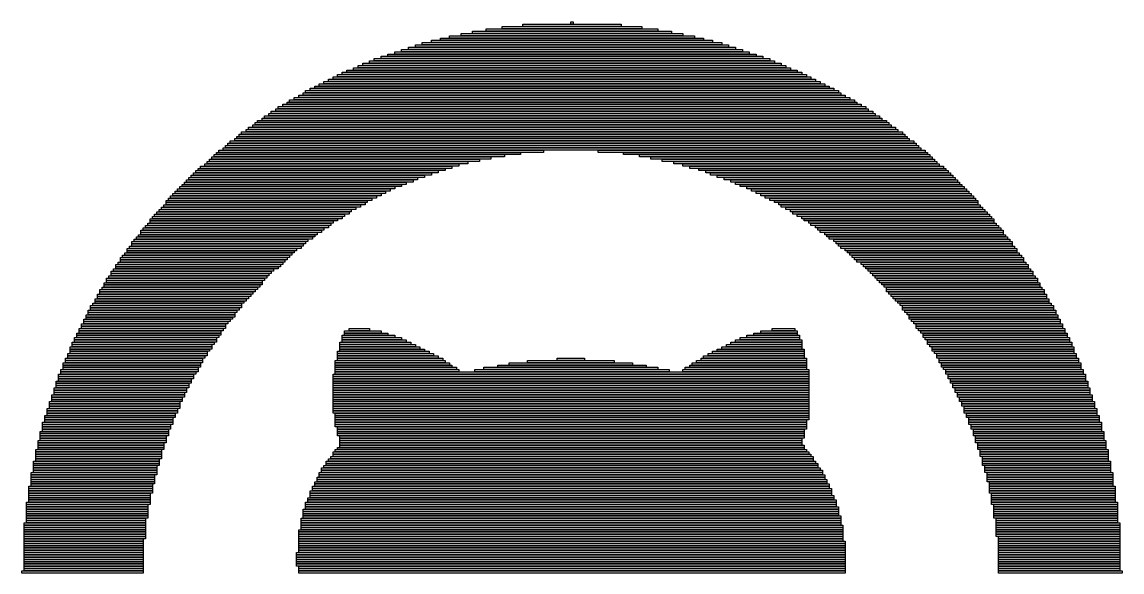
# Model space of a CAD drawing. Header units: metres. Extents: x 1.2 to 58.9, y 1.1 to 58.8.
# Drawn here: x 1.2 to 58.9, y 29.9 to 58.8 of the extents above; entities that cross this region are included whole.
import ezdxf

# ---------------------------------------------------------------- set-up
doc = ezdxf.new("R2010")
doc.units = ezdxf.units.M

msp = doc.modelspace()

# ---------------------------------------------------------------- linework, layer by layer
for points in [[(24.84, 58.32), (35.28, 58.32), (35.28, 58.2), (24.84, 58.2)], [(25.56, 58.44), (34.56, 58.44), (34.56, 58.32), (25.56, 58.32)], [(26.4, 58.56), (33.72, 58.56), (33.72, 58.44), (26.4, 58.44)], [(27.48, 58.68), (32.64, 58.68), (32.64, 58.56), (27.48, 58.56)], [(30, 58.8), (30.12, 58.8), (30.12, 58.68), (30, 58.68)], [(22.2, 57.72), (37.92, 57.72), (37.92, 57.6), (22.2, 57.6)], [(22.68, 57.84), (37.44, 57.84), (37.44, 57.72), (22.68, 57.72)], [(23.16, 57.96), (36.96, 57.96), (36.96, 57.84), (23.16, 57.84)], [(23.64, 58.08), (36.48, 58.08), (36.48, 57.96), (23.64, 57.96)], [(24.24, 58.2), (35.88, 58.2), (35.88, 58.08), (24.24, 58.08)], [(20.76, 57.24), (39.36, 57.24), (39.36, 57.12), (20.76, 57.12)], [(21.12, 57.36), (39, 57.36), (39, 57.24), (21.12, 57.24)], [(21.48, 57.48), (38.64, 57.48), (38.64, 57.36), (21.48, 57.36)], [(21.84, 57.6), (38.28, 57.6), (38.28, 57.48), (21.84, 57.48)], [(19.08, 56.64), (41.04, 56.64), (41.04, 56.52), (19.08, 56.52)], [(19.44, 56.76), (40.68, 56.76), (40.68, 56.64), (19.44, 56.64)], [(19.68, 56.88), (40.44, 56.88), (40.44, 56.76), (19.68, 56.76)], [(20.04, 57), (40.08, 57), (40.08, 56.88), (20.04, 56.88)], [(20.4, 57.12), (39.72, 57.12), (39.72, 57), (20.4, 57)], [(17.76, 56.04), (42.36, 56.04), (42.36, 55.92), (17.76, 55.92)], [(18, 56.16), (42.12, 56.16), (42.12, 56.04), (18, 56.04)], [(18.24, 56.28), (41.88, 56.28), (41.88, 56.16), (18.24, 56.16)], [(18.6, 56.4), (41.52, 56.4), (41.52, 56.28), (18.6, 56.28)], [(18.84, 56.52), (41.28, 56.52), (41.28, 56.4), (18.84, 56.4)], [(16.56, 55.44), (43.56, 55.44), (43.56, 55.32), (16.56, 55.32)], [(16.8, 55.56), (43.32, 55.56), (43.32, 55.44), (16.8, 55.44)], [(17.04, 55.68), (43.08, 55.68), (43.08, 55.56), (17.04, 55.56)], [(17.28, 55.8), (42.84, 55.8), (42.84, 55.68), (17.28, 55.68)], [(17.52, 55.92), (42.6, 55.92), (42.6, 55.8), (17.52, 55.8)], [(15.48, 54.84), (44.64, 54.84), (44.64, 54.72), (15.48, 54.72)], [(15.72, 54.96), (44.4, 54.96), (44.4, 54.84), (15.72, 54.84)], [(15.96, 55.08), (44.16, 55.08), (44.16, 54.96), (15.96, 54.96)], [(16.08, 55.2), (44.04, 55.2), (44.04, 55.08), (16.08, 55.08)], [(16.32, 55.32), (43.8, 55.32), (43.8, 55.2), (16.32, 55.2)], [(14.64, 54.36), (45.48, 54.36), (45.48, 54.24), (14.64, 54.24)], [(14.88, 54.48), (45.24, 54.48), (45.24, 54.36), (14.88, 54.36)], [(15.12, 54.6), (45, 54.6), (45, 54.48), (15.12, 54.48)], [(15.24, 54.72), (44.88, 54.72), (44.88, 54.6), (15.24, 54.6)], [(13.8, 53.76), (46.32, 53.76), (46.32, 53.64), (13.8, 53.64)], [(13.92, 53.88), (46.2, 53.88), (46.2, 53.76), (13.92, 53.76)], [(14.16, 54), (45.96, 54), (45.96, 53.88), (14.16, 53.88)], [(14.28, 54.12), (45.84, 54.12), (45.84, 54), (14.28, 54)], [(14.52, 54.24), (45.6, 54.24), (45.6, 54.12), (14.52, 54.12)], [(12.96, 53.16), (47.16, 53.16), (47.16, 53.04), (12.96, 53.04)], [(13.08, 53.28), (47.04, 53.28), (47.04, 53.16), (13.08, 53.16)], [(13.32, 53.4), (46.8, 53.4), (46.8, 53.28), (13.32, 53.28)], [(13.44, 53.52), (46.68, 53.52), (46.68, 53.4), (13.44, 53.4)], [(13.56, 53.64), (46.56, 53.64), (46.56, 53.52), (13.56, 53.52)], [(12.12, 52.56), (48, 52.56), (48, 52.44), (12.12, 52.44)], [(12.36, 52.68), (47.76, 52.68), (47.76, 52.56), (12.36, 52.56)], [(12.48, 52.8), (47.64, 52.8), (47.64, 52.68), (12.48, 52.68)], [(12.6, 52.92), (47.52, 52.92), (47.52, 52.8), (12.6, 52.8)], [(12.72, 53.04), (47.4, 53.04), (47.4, 52.92), (12.72, 52.92)], [(11.4, 51.96), (27.36, 51.96), (27.36, 51.84), (11.4, 51.84)], [(11.52, 52.08), (28.56, 52.08), (28.56, 51.96), (11.52, 51.96)], [(11.76, 52.2), (48.36, 52.2), (48.36, 52.08), (11.76, 52.08)], [(11.88, 52.32), (48.24, 52.32), (48.24, 52.2), (11.88, 52.2)], [(12, 52.44), (48.12, 52.44), (48.12, 52.32), (12, 52.32)], [(31.44, 52.08), (48.6, 52.08), (48.6, 51.96), (31.44, 51.96)], [(32.76, 51.96), (48.72, 51.96), (48.72, 51.84), (32.76, 51.84)], [(10.92, 51.48), (24.6, 51.48), (24.6, 51.36), (10.92, 51.36)], [(11.04, 51.6), (25.2, 51.6), (25.2, 51.48), (11.04, 51.48)], [(11.16, 51.72), (25.8, 51.72), (25.8, 51.6), (11.16, 51.6)], [(11.28, 51.84), (26.52, 51.84), (26.52, 51.72), (11.28, 51.72)], [(33.6, 51.84), (48.84, 51.84), (48.84, 51.72), (33.6, 51.72)], [(34.2, 51.72), (48.96, 51.72), (48.96, 51.6), (34.2, 51.6)], [(34.8, 51.6), (49.08, 51.6), (49.08, 51.48), (34.8, 51.48)], [(35.4, 51.48), (49.2, 51.48), (49.2, 51.36), (35.4, 51.36)], [(10.2, 50.88), (22.68, 50.88), (22.68, 50.76), (10.2, 50.76)], [(10.32, 51), (23.04, 51), (23.04, 50.88), (10.32, 50.88)], [(10.44, 51.12), (23.4, 51.12), (23.4, 51), (10.44, 51)], [(10.56, 51.24), (23.76, 51.24), (23.76, 51.12), (10.56, 51.12)], [(10.8, 51.36), (24.12, 51.36), (24.12, 51.24), (10.8, 51.24)], [(35.88, 51.36), (49.32, 51.36), (49.32, 51.24), (35.88, 51.24)], [(36.24, 51.24), (49.56, 51.24), (49.56, 51.12), (36.24, 51.12)], [(36.72, 51.12), (49.68, 51.12), (49.68, 51), (36.72, 51)], [(37.08, 51), (49.8, 51), (49.8, 50.88), (37.08, 50.88)], [(37.32, 50.88), (49.92, 50.88), (49.92, 50.76), (37.32, 50.76)], [(9.6, 50.28), (21.12, 50.28), (21.12, 50.16), (9.6, 50.16)], [(9.72, 50.4), (21.36, 50.4), (21.36, 50.28), (9.72, 50.28)], [(9.84, 50.52), (21.72, 50.52), (21.72, 50.4), (9.84, 50.4)], [(9.96, 50.64), (21.96, 50.64), (21.96, 50.52), (9.96, 50.52)], [(10.08, 50.76), (22.32, 50.76), (22.32, 50.64), (10.08, 50.64)], [(37.68, 50.76), (50.04, 50.76), (50.04, 50.64), (37.68, 50.64)], [(38.04, 50.64), (50.16, 50.64), (50.16, 50.52), (38.04, 50.52)], [(38.4, 50.52), (50.28, 50.52), (50.28, 50.4), (38.4, 50.4)], [(38.64, 50.4), (50.4, 50.4), (50.4, 50.28), (38.64, 50.28)], [(38.88, 50.28), (50.52, 50.28), (50.52, 50.16), (38.88, 50.16)], [(9, 49.68), (19.8, 49.68), (19.8, 49.56), (9, 49.56)], [(9.12, 49.8), (20.04, 49.8), (20.04, 49.68), (9.12, 49.68)], [(9.24, 49.92), (20.28, 49.92), (20.28, 49.8), (9.24, 49.8)], [(9.36, 50.04), (20.52, 50.04), (20.52, 49.92), (9.36, 49.92)], [(9.48, 50.16), (20.76, 50.16), (20.76, 50.04), (9.48, 50.04)], [(39.24, 50.16), (50.64, 50.16), (50.64, 50.04), (39.24, 50.04)], [(39.48, 50.04), (50.76, 50.04), (50.76, 49.92), (39.48, 49.92)], [(39.72, 49.92), (50.88, 49.92), (50.88, 49.8), (39.72, 49.8)], [(39.96, 49.8), (51, 49.8), (51, 49.68), (39.96, 49.68)], [(40.2, 49.68), (51.12, 49.68), (51.12, 49.56), (40.2, 49.56)], [(8.52, 49.08), (18.72, 49.08), (18.72, 48.96), (8.52, 48.96)], [(8.64, 49.2), (18.96, 49.2), (18.96, 49.08), (8.64, 49.08)], [(8.76, 49.44), (19.32, 49.44), (19.32, 49.32), (8.76, 49.32)], [(8.76, 49.32), (19.2, 49.32), (19.2, 49.2), (8.76, 49.2)], [(8.88, 49.56), (19.56, 49.56), (19.56, 49.44), (8.88, 49.44)], [(40.44, 49.56), (51.24, 49.56), (51.24, 49.44), (40.44, 49.44)], [(40.68, 49.44), (51.36, 49.44), (51.36, 49.32), (40.68, 49.32)], [(40.92, 49.32), (51.36, 49.32), (51.36, 49.2), (40.92, 49.2)], [(41.04, 49.2), (51.48, 49.2), (51.48, 49.08), (41.04, 49.08)], [(41.28, 49.08), (51.6, 49.08), (51.6, 48.96), (41.28, 48.96)], [(8.04, 48.6), (18, 48.6), (18, 48.48), (8.04, 48.48)], [(8.16, 48.72), (18.12, 48.72), (18.12, 48.6), (8.16, 48.6)], [(8.28, 48.84), (18.36, 48.84), (18.36, 48.72), (8.28, 48.72)], [(8.4, 48.96), (18.48, 48.96), (18.48, 48.84), (8.4, 48.84)], [(41.52, 48.96), (51.72, 48.96), (51.72, 48.84), (41.52, 48.84)], [(41.64, 48.84), (51.84, 48.84), (51.84, 48.72), (41.64, 48.72)], [(41.88, 48.72), (51.96, 48.72), (51.96, 48.6), (41.88, 48.6)], [(42.12, 48.6), (52.08, 48.6), (52.08, 48.48), (42.12, 48.48)], [(7.56, 48), (17.04, 48), (17.04, 47.88), (7.56, 47.88)], [(7.68, 48.12), (17.28, 48.12), (17.28, 48), (7.68, 48)], [(7.8, 48.24), (17.4, 48.24), (17.4, 48.12), (7.8, 48.12)], [(7.92, 48.48), (17.76, 48.48), (17.76, 48.36), (7.92, 48.36)], [(7.92, 48.36), (17.52, 48.36), (17.52, 48.24), (7.92, 48.24)], [(42.24, 48.48), (52.2, 48.48), (52.2, 48.36), (42.24, 48.36)], [(42.48, 48.36), (52.2, 48.36), (52.2, 48.24), (42.48, 48.24)], [(42.6, 48.24), (52.32, 48.24), (52.32, 48.12), (42.6, 48.12)], [(42.84, 48.12), (52.44, 48.12), (52.44, 48), (42.84, 48)], [(42.96, 48), (52.56, 48), (52.56, 47.88), (42.96, 47.88)], [(7.08, 47.4), (16.2, 47.4), (16.2, 47.28), (7.08, 47.28)], [(7.2, 47.52), (16.44, 47.52), (16.44, 47.4), (7.2, 47.4)], [(7.32, 47.64), (16.56, 47.64), (16.56, 47.52), (7.32, 47.52)], [(7.44, 47.88), (16.92, 47.88), (16.92, 47.76), (7.44, 47.76)], [(7.44, 47.76), (16.68, 47.76), (16.68, 47.64), (7.44, 47.64)], [(43.08, 47.88), (52.68, 47.88), (52.68, 47.76), (43.08, 47.76)], [(43.32, 47.76), (52.68, 47.76), (52.68, 47.64), (43.32, 47.64)], [(43.44, 47.64), (52.8, 47.64), (52.8, 47.52), (43.44, 47.52)], [(43.56, 47.52), (52.92, 47.52), (52.92, 47.4), (43.56, 47.4)], [(43.8, 47.4), (53.04, 47.4), (53.04, 47.28), (43.8, 47.28)], [(6.72, 46.92), (15.6, 46.92), (15.6, 46.8), (6.72, 46.8)], [(6.72, 46.8), (15.48, 46.8), (15.48, 46.68), (6.72, 46.68)], [(6.84, 47.04), (15.84, 47.04), (15.84, 46.92), (6.84, 46.92)], [(6.96, 47.28), (16.08, 47.28), (16.08, 47.16), (6.96, 47.16)], [(6.96, 47.16), (15.96, 47.16), (15.96, 47.04), (6.96, 47.04)], [(43.92, 47.28), (53.16, 47.28), (53.16, 47.16), (43.92, 47.16)], [(44.04, 47.16), (53.16, 47.16), (53.16, 47.04), (44.04, 47.04)], [(44.16, 47.04), (53.28, 47.04), (53.28, 46.92), (44.16, 46.92)], [(44.4, 46.92), (53.4, 46.92), (53.4, 46.8), (44.4, 46.8)], [(44.52, 46.8), (53.4, 46.8), (53.4, 46.68), (44.52, 46.68)], [(6.24, 46.2), (14.88, 46.2), (14.88, 46.08), (6.24, 46.08)], [(6.36, 46.44), (15.12, 46.44), (15.12, 46.32), (6.36, 46.32)], [(6.36, 46.32), (15, 46.32), (15, 46.2), (6.36, 46.2)], [(6.48, 46.56), (15.24, 46.56), (15.24, 46.44), (6.48, 46.44)], [(6.6, 46.68), (15.36, 46.68), (15.36, 46.56), (6.6, 46.56)], [(44.64, 46.68), (53.52, 46.68), (53.52, 46.56), (44.64, 46.56)], [(44.76, 46.56), (53.64, 46.56), (53.64, 46.44), (44.76, 46.44)], [(44.88, 46.44), (53.76, 46.44), (53.76, 46.32), (44.88, 46.32)], [(45, 46.32), (53.76, 46.32), (53.76, 46.2), (45, 46.2)], [(45.24, 46.2), (53.88, 46.2), (53.88, 46.08), (45.24, 46.08)], [(5.88, 45.72), (14.28, 45.72), (14.28, 45.6), (5.88, 45.6)], [(5.88, 45.6), (14.16, 45.6), (14.16, 45.48), (5.88, 45.48)], [(6, 45.84), (14.4, 45.84), (14.4, 45.72), (6, 45.72)], [(6.12, 46.08), (14.76, 46.08), (14.76, 45.96), (6.12, 45.96)], [(6.12, 45.96), (14.64, 45.96), (14.64, 45.84), (6.12, 45.84)], [(45.36, 46.08), (54, 46.08), (54, 45.96), (45.36, 45.96)], [(45.48, 45.96), (54, 45.96), (54, 45.84), (45.48, 45.84)], [(45.6, 45.84), (54.12, 45.84), (54.12, 45.72), (45.6, 45.72)], [(45.72, 45.72), (54.24, 45.72), (54.24, 45.6), (45.72, 45.6)], [(45.84, 45.6), (54.24, 45.6), (54.24, 45.48), (45.84, 45.48)], [(5.52, 45.12), (13.8, 45.12), (13.8, 45), (5.52, 45)], [(5.64, 45.36), (13.92, 45.36), (13.92, 45.24), (5.64, 45.24)], [(5.64, 45.24), (13.8, 45.24), (13.8, 45.12), (5.64, 45.12)], [(5.76, 45.48), (14.04, 45.48), (14.04, 45.36), (5.76, 45.36)], [(45.96, 45.48), (54.36, 45.48), (54.36, 45.36), (45.96, 45.36)], [(46.08, 45.36), (54.48, 45.36), (54.48, 45.24), (46.08, 45.24)], [(46.2, 45.24), (54.48, 45.24), (54.48, 45.12), (46.2, 45.12)], [(46.32, 45.12), (54.6, 45.12), (54.6, 45), (46.32, 45)], [(5.16, 44.52), (13.2, 44.52), (13.2, 44.4), (5.16, 44.4)], [(5.28, 44.76), (13.44, 44.76), (13.44, 44.64), (5.28, 44.64)], [(5.28, 44.64), (13.32, 44.64), (13.32, 44.52), (5.28, 44.52)], [(5.4, 44.88), (13.56, 44.88), (13.56, 44.76), (5.4, 44.76)], [(5.52, 45), (13.68, 45), (13.68, 44.88), (5.52, 44.88)], [(46.44, 45), (54.6, 45), (54.6, 44.88), (46.44, 44.88)], [(46.56, 44.88), (54.72, 44.88), (54.72, 44.76), (46.56, 44.76)], [(46.56, 44.76), (54.84, 44.76), (54.84, 44.64), (46.56, 44.64)], [(46.68, 44.64), (54.84, 44.64), (54.84, 44.52), (46.68, 44.52)], [(46.8, 44.52), (54.96, 44.52), (54.96, 44.4), (46.8, 44.4)], [(4.8, 43.92), (12.72, 43.92), (12.72, 43.8), (4.8, 43.8)], [(4.92, 44.04), (12.72, 44.04), (12.72, 43.92), (4.92, 43.92)], [(5.04, 44.28), (12.96, 44.28), (12.96, 44.16), (5.04, 44.16)], [(5.04, 44.16), (12.84, 44.16), (12.84, 44.04), (5.04, 44.04)], [(5.16, 44.4), (13.08, 44.4), (13.08, 44.28), (5.16, 44.28)], [(46.92, 44.4), (54.96, 44.4), (54.96, 44.28), (46.92, 44.28)], [(47.04, 44.28), (55.08, 44.28), (55.08, 44.16), (47.04, 44.16)], [(47.16, 44.16), (55.08, 44.16), (55.08, 44.04), (47.16, 44.04)], [(47.28, 44.04), (55.2, 44.04), (55.2, 43.92), (47.28, 43.92)], [(47.4, 43.92), (55.32, 43.92), (55.32, 43.8), (47.4, 43.8)], [(4.56, 43.44), (12.36, 43.44), (12.36, 43.32), (4.56, 43.32)], [(4.56, 43.32), (12.24, 43.32), (12.24, 43.2), (4.56, 43.2)], [(4.68, 43.68), (12.48, 43.68), (12.48, 43.56), (4.68, 43.56)], [(4.68, 43.56), (12.36, 43.56), (12.36, 43.44), (4.68, 43.44)], [(4.8, 43.8), (12.6, 43.8), (12.6, 43.68), (4.8, 43.68)], [(47.4, 43.8), (55.32, 43.8), (55.32, 43.68), (47.4, 43.68)], [(47.52, 43.68), (55.44, 43.68), (55.44, 43.56), (47.52, 43.56)], [(47.64, 43.56), (55.44, 43.56), (55.44, 43.44), (47.64, 43.44)], [(47.76, 43.44), (55.56, 43.44), (55.56, 43.32), (47.76, 43.32)], [(47.76, 43.32), (55.56, 43.32), (55.56, 43.2), (47.76, 43.2)], [(4.2, 42.72), (11.76, 42.72), (11.76, 42.6), (4.2, 42.6)], [(4.32, 42.96), (11.88, 42.96), (11.88, 42.84), (4.32, 42.84)], [(4.32, 42.84), (11.88, 42.84), (11.88, 42.72), (4.32, 42.72)], [(4.44, 43.2), (12.12, 43.2), (12.12, 43.08), (4.44, 43.08)], [(4.44, 43.08), (12, 43.08), (12, 42.96), (4.44, 42.96)], [(18.36, 42.72), (19.44, 42.72), (19.44, 42.6), (18.36, 42.6)], [(40.56, 42.72), (41.76, 42.72), (41.76, 42.6), (40.56, 42.6)], [(47.88, 43.2), (55.68, 43.2), (55.68, 43.08), (47.88, 43.08)], [(48, 43.08), (55.68, 43.08), (55.68, 42.96), (48, 42.96)], [(48.12, 42.96), (55.8, 42.96), (55.8, 42.84), (48.12, 42.84)], [(48.12, 42.84), (55.8, 42.84), (55.8, 42.72), (48.12, 42.72)], [(48.24, 42.72), (55.92, 42.72), (55.92, 42.6), (48.24, 42.6)], [(3.96, 42.24), (11.4, 42.24), (11.4, 42.12), (3.96, 42.12)], [(4.08, 42.48), (11.64, 42.48), (11.64, 42.36), (4.08, 42.36)], [(4.08, 42.36), (11.52, 42.36), (11.52, 42.24), (4.08, 42.24)], [(4.2, 42.6), (11.64, 42.6), (11.64, 42.48), (4.2, 42.48)], [(18, 42.36), (20.76, 42.36), (20.76, 42.24), (18, 42.24)], [(18, 42.24), (21.12, 42.24), (21.12, 42.12), (18, 42.12)], [(18.12, 42.6), (20.04, 42.6), (20.04, 42.48), (18.12, 42.48)], [(18.12, 42.48), (20.4, 42.48), (20.4, 42.36), (18.12, 42.36)], [(38.88, 42.24), (42, 42.24), (42, 42.12), (38.88, 42.12)], [(39.24, 42.36), (42, 42.36), (42, 42.24), (39.24, 42.24)], [(39.6, 42.48), (41.88, 42.48), (41.88, 42.36), (39.6, 42.36)], [(39.96, 42.6), (41.88, 42.6), (41.88, 42.48), (39.96, 42.48)], [(48.36, 42.6), (55.92, 42.6), (55.92, 42.48), (48.36, 42.48)], [(48.48, 42.48), (56.04, 42.48), (56.04, 42.36), (48.48, 42.36)], [(48.48, 42.36), (56.04, 42.36), (56.04, 42.24), (48.48, 42.24)], [(48.6, 42.24), (56.16, 42.24), (56.16, 42.12), (48.6, 42.12)], [(3.72, 41.76), (11.16, 41.76), (11.16, 41.64), (3.72, 41.64)], [(3.72, 41.64), (11.04, 41.64), (11.04, 41.52), (3.72, 41.52)], [(3.84, 42), (11.28, 42), (11.28, 41.88), (3.84, 41.88)], [(3.84, 41.88), (11.16, 41.88), (11.16, 41.76), (3.84, 41.76)], [(3.96, 42.12), (11.4, 42.12), (11.4, 42), (3.96, 42)], [(17.88, 42), (21.6, 42), (21.6, 41.88), (17.88, 41.88)], [(17.88, 41.88), (21.84, 41.88), (21.84, 41.76), (17.88, 41.76)], [(17.88, 41.76), (22.08, 41.76), (22.08, 41.64), (17.88, 41.64)], [(17.88, 41.64), (22.32, 41.64), (22.32, 41.52), (17.88, 41.52)], [(18, 42.12), (21.36, 42.12), (21.36, 42), (18, 42)], [(37.68, 41.64), (42.24, 41.64), (42.24, 41.52), (37.68, 41.52)], [(37.92, 41.76), (42.12, 41.76), (42.12, 41.64), (37.92, 41.64)], [(38.16, 41.88), (42.12, 41.88), (42.12, 41.76), (38.16, 41.76)], [(38.4, 42), (42.12, 42), (42.12, 41.88), (38.4, 41.88)], [(38.64, 42.12), (42.12, 42.12), (42.12, 42), (38.64, 42)], [(48.72, 42.12), (56.16, 42.12), (56.16, 42), (48.72, 42)], [(48.72, 42), (56.28, 42), (56.28, 41.88), (48.72, 41.88)], [(48.84, 41.88), (56.28, 41.88), (56.28, 41.76), (48.84, 41.76)], [(48.96, 41.76), (56.4, 41.76), (56.4, 41.64), (48.96, 41.64)], [(48.96, 41.64), (56.4, 41.64), (56.4, 41.52), (48.96, 41.52)], [(3.48, 41.16), (10.68, 41.16), (10.68, 41.04), (3.48, 41.04)], [(3.48, 41.04), (10.68, 41.04), (10.68, 40.92), (3.48, 40.92)], [(3.6, 41.4), (10.92, 41.4), (10.92, 41.28), (3.6, 41.28)], [(3.6, 41.28), (10.8, 41.28), (10.8, 41.16), (3.6, 41.16)], [(3.72, 41.52), (10.92, 41.52), (10.92, 41.4), (3.72, 41.4)], [(17.64, 41.04), (23.4, 41.04), (23.4, 40.92), (17.64, 40.92)], [(17.76, 41.52), (22.56, 41.52), (22.56, 41.4), (17.76, 41.4)], [(17.76, 41.4), (22.8, 41.4), (22.8, 41.28), (17.76, 41.28)], [(17.76, 41.28), (23.04, 41.28), (23.04, 41.16), (17.76, 41.16)], [(17.76, 41.16), (23.28, 41.16), (23.28, 41.04), (17.76, 41.04)], [(27.72, 41.04), (32.28, 41.04), (32.28, 40.92), (27.72, 40.92)], [(29.28, 41.16), (30.72, 41.16), (30.72, 41.04), (29.28, 41.04)], [(36.6, 41.04), (42.36, 41.04), (42.36, 40.92), (36.6, 40.92)], [(36.84, 41.16), (42.36, 41.16), (42.36, 41.04), (36.84, 41.04)], [(36.96, 41.28), (42.24, 41.28), (42.24, 41.16), (36.96, 41.16)], [(37.2, 41.4), (42.24, 41.4), (42.24, 41.28), (37.2, 41.28)], [(37.44, 41.52), (42.24, 41.52), (42.24, 41.4), (37.44, 41.4)], [(49.08, 41.52), (56.4, 41.52), (56.4, 41.4), (49.08, 41.4)], [(49.2, 41.4), (56.52, 41.4), (56.52, 41.28), (49.2, 41.28)], [(49.2, 41.28), (56.52, 41.28), (56.52, 41.16), (49.2, 41.16)], [(49.32, 41.16), (56.64, 41.16), (56.64, 41.04), (49.32, 41.04)], [(49.32, 41.04), (56.64, 41.04), (56.64, 40.92), (49.32, 40.92)], [(3.24, 40.56), (10.44, 40.56), (10.44, 40.44), (3.24, 40.44)], [(3.24, 40.44), (10.32, 40.44), (10.32, 40.32), (3.24, 40.32)], [(3.36, 40.92), (10.56, 40.92), (10.56, 40.8), (3.36, 40.8)], [(3.36, 40.8), (10.56, 40.8), (10.56, 40.68), (3.36, 40.68)], [(3.36, 40.68), (10.44, 40.68), (10.44, 40.56), (3.36, 40.56)], [(17.64, 40.92), (23.64, 40.92), (23.64, 40.8), (17.64, 40.8)], [(17.64, 40.8), (23.76, 40.8), (23.76, 40.68), (17.64, 40.68)], [(17.64, 40.68), (24, 40.68), (24, 40.56), (17.64, 40.56)], [(17.64, 40.56), (24.12, 40.56), (24.12, 40.44), (17.64, 40.44)], [(17.64, 40.44), (42.48, 40.44), (42.48, 40.32), (17.64, 40.32)], [(24.96, 40.56), (35.16, 40.56), (35.16, 40.44), (24.96, 40.44)], [(25.44, 40.68), (34.56, 40.68), (34.56, 40.56), (25.44, 40.56)], [(26.16, 40.8), (33.96, 40.8), (33.96, 40.68), (26.16, 40.68)], [(26.76, 40.92), (33.24, 40.92), (33.24, 40.8), (26.76, 40.8)], [(35.88, 40.56), (42.48, 40.56), (42.48, 40.44), (35.88, 40.44)], [(36, 40.68), (42.36, 40.68), (42.36, 40.56), (36, 40.56)], [(36.24, 40.8), (42.36, 40.8), (42.36, 40.68), (36.24, 40.68)], [(36.36, 40.92), (42.36, 40.92), (42.36, 40.8), (36.36, 40.8)], [(49.44, 40.92), (56.76, 40.92), (56.76, 40.8), (49.44, 40.8)], [(49.44, 40.8), (56.76, 40.8), (56.76, 40.68), (49.44, 40.68)], [(49.56, 40.68), (56.76, 40.68), (56.76, 40.56), (49.56, 40.56)], [(49.68, 40.56), (56.88, 40.56), (56.88, 40.44), (49.68, 40.44)], [(49.68, 40.44), (56.88, 40.44), (56.88, 40.32), (49.68, 40.32)], [(3, 39.96), (10.08, 39.96), (10.08, 39.84), (3, 39.84)], [(3, 39.84), (9.96, 39.84), (9.96, 39.72), (3, 39.72)], [(3.12, 40.32), (10.2, 40.32), (10.2, 40.2), (3.12, 40.2)], [(3.12, 40.2), (10.2, 40.2), (10.2, 40.08), (3.12, 40.08)], [(3.12, 40.08), (10.08, 40.08), (10.08, 39.96), (3.12, 39.96)], [(17.52, 40.32), (42.48, 40.32), (42.48, 40.2), (17.52, 40.2)], [(17.52, 40.2), (42.48, 40.2), (42.48, 40.08), (17.52, 40.08)], [(17.52, 40.08), (42.48, 40.08), (42.48, 39.96), (17.52, 39.96)], [(17.52, 39.96), (42.48, 39.96), (42.48, 39.84), (17.52, 39.84)], [(17.52, 39.84), (42.48, 39.84), (42.48, 39.72), (17.52, 39.72)], [(49.8, 40.32), (57, 40.32), (57, 40.2), (49.8, 40.2)], [(49.8, 40.2), (57, 40.2), (57, 40.08), (49.8, 40.08)], [(49.92, 40.08), (57, 40.08), (57, 39.96), (49.92, 39.96)], [(49.92, 39.96), (57.12, 39.96), (57.12, 39.84), (49.92, 39.84)], [(50.04, 39.84), (57.12, 39.84), (57.12, 39.72), (50.04, 39.72)], [(2.88, 39.6), (9.84, 39.6), (9.84, 39.48), (2.88, 39.48)], [(2.88, 39.48), (9.84, 39.48), (9.84, 39.36), (2.88, 39.36)], [(2.88, 39.36), (9.72, 39.36), (9.72, 39.24), (2.88, 39.24)], [(3, 39.72), (9.96, 39.72), (9.96, 39.6), (3, 39.6)], [(17.52, 39.72), (42.48, 39.72), (42.48, 39.6), (17.52, 39.6)], [(17.52, 39.6), (42.48, 39.6), (42.48, 39.48), (17.52, 39.48)], [(17.52, 39.48), (42.48, 39.48), (42.48, 39.36), (17.52, 39.36)], [(17.52, 39.36), (42.48, 39.36), (42.48, 39.24), (17.52, 39.24)], [(50.04, 39.72), (57.12, 39.72), (57.12, 39.6), (50.04, 39.6)], [(50.16, 39.6), (57.24, 39.6), (57.24, 39.48), (50.16, 39.48)], [(50.16, 39.48), (57.24, 39.48), (57.24, 39.36), (50.16, 39.36)], [(50.28, 39.36), (57.24, 39.36), (57.24, 39.24), (50.28, 39.24)], [(2.64, 38.88), (9.48, 38.88), (9.48, 38.76), (2.64, 38.76)], [(2.64, 38.76), (9.48, 38.76), (9.48, 38.64), (2.64, 38.64)], [(2.76, 39.24), (9.72, 39.24), (9.72, 39.12), (2.76, 39.12)], [(2.76, 39.12), (9.6, 39.12), (9.6, 39), (2.76, 39)], [(2.76, 39), (9.6, 39), (9.6, 38.88), (2.76, 38.88)], [(17.52, 39.24), (42.48, 39.24), (42.48, 39.12), (17.52, 39.12)], [(17.52, 39.12), (42.48, 39.12), (42.48, 39), (17.52, 39)], [(17.52, 39), (42.48, 39), (42.48, 38.88), (17.52, 38.88)], [(17.52, 38.88), (42.48, 38.88), (42.48, 38.76), (17.52, 38.76)], [(17.52, 38.76), (42.48, 38.76), (42.48, 38.64), (17.52, 38.64)], [(50.28, 39.24), (57.36, 39.24), (57.36, 39.12), (50.28, 39.12)], [(50.4, 39.12), (57.36, 39.12), (57.36, 39), (50.4, 39)], [(50.4, 39), (57.36, 39), (57.36, 38.88), (50.4, 38.88)], [(50.52, 38.88), (57.48, 38.88), (57.48, 38.76), (50.52, 38.76)], [(50.52, 38.76), (57.48, 38.76), (57.48, 38.64), (50.52, 38.64)], [(2.4, 38.16), (9.24, 38.16), (9.24, 38.04), (2.4, 38.04)], [(2.52, 38.52), (9.36, 38.52), (9.36, 38.4), (2.52, 38.4)], [(2.52, 38.4), (9.36, 38.4), (9.36, 38.28), (2.52, 38.28)], [(2.52, 38.28), (9.24, 38.28), (9.24, 38.16), (2.52, 38.16)], [(2.64, 38.64), (9.48, 38.64), (9.48, 38.52), (2.64, 38.52)], [(17.52, 38.64), (42.48, 38.64), (42.48, 38.52), (17.52, 38.52)], [(17.52, 38.52), (42.48, 38.52), (42.48, 38.4), (17.52, 38.4)], [(17.52, 38.4), (42.48, 38.4), (42.48, 38.28), (17.52, 38.28)], [(17.64, 38.28), (42.48, 38.28), (42.48, 38.16), (17.64, 38.16)], [(17.64, 38.16), (42.48, 38.16), (42.48, 38.04), (17.64, 38.04)], [(50.64, 38.64), (57.48, 38.64), (57.48, 38.52), (50.64, 38.52)], [(50.64, 38.52), (57.6, 38.52), (57.6, 38.4), (50.64, 38.4)], [(50.64, 38.4), (57.6, 38.4), (57.6, 38.28), (50.64, 38.28)], [(50.76, 38.28), (57.6, 38.28), (57.6, 38.16), (50.76, 38.16)], [(50.76, 38.16), (57.72, 38.16), (57.72, 38.04), (50.76, 38.04)], [(2.28, 37.8), (9.12, 37.8), (9.12, 37.68), (2.28, 37.68)], [(2.28, 37.68), (9, 37.68), (9, 37.56), (2.28, 37.56)], [(2.28, 37.56), (9, 37.56), (9, 37.44), (2.28, 37.44)], [(2.4, 38.04), (9.12, 38.04), (9.12, 37.92), (2.4, 37.92)], [(2.4, 37.92), (9.12, 37.92), (9.12, 37.8), (2.4, 37.8)], [(17.64, 38.04), (42.48, 38.04), (42.48, 37.92), (17.64, 37.92)], [(17.64, 37.92), (42.36, 37.92), (42.36, 37.8), (17.64, 37.8)], [(17.64, 37.8), (42.36, 37.8), (42.36, 37.68), (17.64, 37.68)], [(17.64, 37.68), (42.36, 37.68), (42.36, 37.56), (17.64, 37.56)], [(17.76, 37.56), (42.36, 37.56), (42.36, 37.44), (17.76, 37.44)], [(50.88, 38.04), (57.72, 38.04), (57.72, 37.92), (50.88, 37.92)], [(50.88, 37.92), (57.72, 37.92), (57.72, 37.8), (50.88, 37.8)], [(50.88, 37.8), (57.84, 37.8), (57.84, 37.68), (50.88, 37.68)], [(51, 37.68), (57.84, 37.68), (57.84, 37.56), (51, 37.56)], [(51, 37.56), (57.84, 37.56), (57.84, 37.44), (51, 37.44)], [(2.16, 37.32), (8.88, 37.32), (8.88, 37.2), (2.16, 37.2)], [(2.16, 37.2), (8.88, 37.2), (8.88, 37.08), (2.16, 37.08)], [(2.16, 37.08), (8.76, 37.08), (8.76, 36.96), (2.16, 36.96)], [(2.16, 36.96), (8.76, 36.96), (8.76, 36.84), (2.16, 36.84)], [(2.28, 37.44), (8.88, 37.44), (8.88, 37.32), (2.28, 37.32)], [(17.76, 37.44), (42.24, 37.44), (42.24, 37.32), (17.76, 37.32)], [(17.76, 37.32), (42.24, 37.32), (42.24, 37.2), (17.76, 37.2)], [(17.76, 37.2), (42.24, 37.2), (42.24, 37.08), (17.76, 37.08)], [(17.88, 37.08), (42.24, 37.08), (42.24, 36.96), (17.88, 36.96)], [(17.88, 36.96), (42.12, 36.96), (42.12, 36.84), (17.88, 36.84)], [(51.12, 37.44), (57.84, 37.44), (57.84, 37.32), (51.12, 37.32)], [(51.12, 37.32), (57.96, 37.32), (57.96, 37.2), (51.12, 37.2)], [(51.12, 37.2), (57.96, 37.2), (57.96, 37.08), (51.12, 37.08)], [(51.24, 37.08), (57.96, 37.08), (57.96, 36.96), (51.24, 36.96)], [(51.24, 36.96), (57.96, 36.96), (57.96, 36.84), (51.24, 36.84)], [(2.04, 36.84), (8.76, 36.84), (8.76, 36.72), (2.04, 36.72)], [(2.04, 36.72), (8.64, 36.72), (8.64, 36.6), (2.04, 36.6)], [(2.04, 36.6), (8.64, 36.6), (8.64, 36.48), (2.04, 36.48)], [(2.04, 36.48), (8.64, 36.48), (8.64, 36.36), (2.04, 36.36)], [(17.76, 36.48), (42.24, 36.48), (42.24, 36.36), (17.76, 36.36)], [(17.88, 36.84), (42.12, 36.84), (42.12, 36.72), (17.88, 36.72)], [(17.88, 36.72), (42.12, 36.72), (42.12, 36.6), (17.88, 36.6)], [(17.88, 36.6), (42.24, 36.6), (42.24, 36.48), (17.88, 36.48)], [(51.24, 36.84), (58.08, 36.84), (58.08, 36.72), (51.24, 36.72)], [(51.36, 36.72), (58.08, 36.72), (58.08, 36.6), (51.36, 36.6)], [(51.36, 36.6), (58.08, 36.6), (58.08, 36.48), (51.36, 36.48)], [(51.36, 36.48), (58.08, 36.48), (58.08, 36.36), (51.36, 36.36)], [(1.92, 36.36), (8.52, 36.36), (8.52, 36.24), (1.92, 36.24)], [(1.92, 36.24), (8.52, 36.24), (8.52, 36.12), (1.92, 36.12)], [(1.92, 36.12), (8.52, 36.12), (8.52, 36), (1.92, 36)], [(1.92, 36), (8.52, 36), (8.52, 35.88), (1.92, 35.88)], [(1.92, 35.88), (8.4, 35.88), (8.4, 35.76), (1.92, 35.76)], [(17.28, 35.88), (42.72, 35.88), (42.72, 35.76), (17.28, 35.76)], [(17.4, 36), (42.72, 36), (42.72, 35.88), (17.4, 35.88)], [(17.52, 36.24), (42.48, 36.24), (42.48, 36.12), (17.52, 36.12)], [(17.52, 36.12), (42.6, 36.12), (42.6, 36), (17.52, 36)], [(17.64, 36.36), (42.36, 36.36), (42.36, 36.24), (17.64, 36.24)], [(51.48, 36.36), (58.2, 36.36), (58.2, 36.24), (51.48, 36.24)], [(51.48, 36.24), (58.2, 36.24), (58.2, 36.12), (51.48, 36.12)], [(51.48, 36.12), (58.2, 36.12), (58.2, 36), (51.48, 36)], [(51.6, 36), (58.2, 36), (58.2, 35.88), (51.6, 35.88)], [(51.6, 35.88), (58.2, 35.88), (58.2, 35.76), (51.6, 35.76)], [(1.8, 35.76), (8.4, 35.76), (8.4, 35.64), (1.8, 35.64)], [(1.8, 35.64), (8.4, 35.64), (8.4, 35.52), (1.8, 35.52)], [(1.8, 35.52), (8.28, 35.52), (8.28, 35.4), (1.8, 35.4)], [(1.8, 35.4), (8.28, 35.4), (8.28, 35.28), (1.8, 35.28)], [(1.8, 35.28), (8.28, 35.28), (8.28, 35.16), (1.8, 35.16)], [(16.92, 35.4), (43.08, 35.4), (43.08, 35.28), (16.92, 35.28)], [(16.92, 35.28), (43.2, 35.28), (43.2, 35.16), (16.92, 35.16)], [(17.04, 35.52), (42.96, 35.52), (42.96, 35.4), (17.04, 35.4)], [(17.16, 35.76), (42.84, 35.76), (42.84, 35.64), (17.16, 35.64)], [(17.16, 35.64), (42.96, 35.64), (42.96, 35.52), (17.16, 35.52)], [(51.6, 35.76), (58.32, 35.76), (58.32, 35.64), (51.6, 35.64)], [(51.6, 35.64), (58.32, 35.64), (58.32, 35.52), (51.6, 35.52)], [(51.72, 35.52), (58.32, 35.52), (58.32, 35.4), (51.72, 35.4)], [(51.72, 35.4), (58.32, 35.4), (58.32, 35.28), (51.72, 35.28)], [(51.72, 35.28), (58.32, 35.28), (58.32, 35.16), (51.72, 35.16)], [(1.68, 35.16), (8.28, 35.16), (8.28, 35.04), (1.68, 35.04)], [(1.68, 35.04), (8.16, 35.04), (8.16, 34.92), (1.68, 34.92)], [(1.68, 34.92), (8.16, 34.92), (8.16, 34.8), (1.68, 34.8)], [(1.68, 34.8), (8.16, 34.8), (8.16, 34.68), (1.68, 34.68)], [(1.68, 34.68), (8.16, 34.68), (8.16, 34.56), (1.68, 34.56)], [(16.56, 34.68), (43.44, 34.68), (43.44, 34.56), (16.56, 34.56)], [(16.68, 34.92), (43.32, 34.92), (43.32, 34.8), (16.68, 34.8)], [(16.68, 34.8), (43.44, 34.8), (43.44, 34.68), (16.68, 34.68)], [(16.8, 35.16), (43.2, 35.16), (43.2, 35.04), (16.8, 35.04)], [(16.8, 35.04), (43.32, 35.04), (43.32, 34.92), (16.8, 34.92)], [(51.84, 35.16), (58.44, 35.16), (58.44, 35.04), (51.84, 35.04)], [(51.84, 35.04), (58.44, 35.04), (58.44, 34.92), (51.84, 34.92)], [(51.84, 34.92), (58.44, 34.92), (58.44, 34.8), (51.84, 34.8)], [(51.84, 34.8), (58.44, 34.8), (58.44, 34.68), (51.84, 34.68)], [(51.96, 34.68), (58.44, 34.68), (58.44, 34.56), (51.96, 34.56)], [(1.56, 34.44), (8.04, 34.44), (8.04, 34.32), (1.56, 34.32)], [(1.56, 34.32), (8.04, 34.32), (8.04, 34.2), (1.56, 34.2)], [(1.56, 34.2), (8.04, 34.2), (8.04, 34.08), (1.56, 34.08)], [(1.56, 34.08), (7.92, 34.08), (7.92, 33.96), (1.56, 33.96)], [(1.68, 34.56), (8.04, 34.56), (8.04, 34.44), (1.68, 34.44)], [(16.32, 34.2), (43.68, 34.2), (43.68, 34.08), (16.32, 34.08)], [(16.32, 34.08), (43.68, 34.08), (43.68, 33.96), (16.32, 33.96)], [(16.44, 34.44), (43.56, 34.44), (43.56, 34.32), (16.44, 34.32)], [(16.44, 34.32), (43.68, 34.32), (43.68, 34.2), (16.44, 34.2)], [(16.56, 34.56), (43.56, 34.56), (43.56, 34.44), (16.56, 34.44)], [(51.96, 34.56), (58.44, 34.56), (58.44, 34.44), (51.96, 34.44)], [(51.96, 34.44), (58.56, 34.44), (58.56, 34.32), (51.96, 34.32)], [(51.96, 34.32), (58.56, 34.32), (58.56, 34.2), (51.96, 34.2)], [(51.96, 34.2), (58.56, 34.2), (58.56, 34.08), (51.96, 34.08)], [(52.08, 34.08), (58.56, 34.08), (58.56, 33.96), (52.08, 33.96)], [(1.44, 33.6), (7.92, 33.6), (7.92, 33.48), (1.44, 33.48)], [(1.44, 33.48), (7.8, 33.48), (7.8, 33.36), (1.44, 33.36)], [(1.56, 33.96), (7.92, 33.96), (7.92, 33.84), (1.56, 33.84)], [(1.56, 33.84), (7.92, 33.84), (7.92, 33.72), (1.56, 33.72)], [(1.56, 33.72), (7.92, 33.72), (7.92, 33.6), (1.56, 33.6)], [(16.08, 33.6), (43.92, 33.6), (43.92, 33.48), (16.08, 33.48)], [(16.08, 33.48), (43.92, 33.48), (43.92, 33.36), (16.08, 33.36)], [(16.2, 33.84), (43.8, 33.84), (43.8, 33.72), (16.2, 33.72)], [(16.2, 33.72), (43.92, 33.72), (43.92, 33.6), (16.2, 33.6)], [(16.32, 33.96), (43.8, 33.96), (43.8, 33.84), (16.32, 33.84)], [(52.08, 33.96), (58.56, 33.96), (58.56, 33.84), (52.08, 33.84)], [(52.08, 33.84), (58.56, 33.84), (58.56, 33.72), (52.08, 33.72)], [(52.08, 33.72), (58.56, 33.72), (58.56, 33.6), (52.08, 33.6)], [(52.08, 33.6), (58.68, 33.6), (58.68, 33.48), (52.08, 33.48)], [(52.2, 33.48), (58.68, 33.48), (58.68, 33.36), (52.2, 33.36)], [(1.44, 33.36), (7.8, 33.36), (7.8, 33.24), (1.44, 33.24)], [(1.44, 33.24), (7.8, 33.24), (7.8, 33.12), (1.44, 33.12)], [(1.44, 33.12), (7.8, 33.12), (7.8, 33), (1.44, 33)], [(1.44, 33), (7.8, 33), (7.8, 32.88), (1.44, 32.88)], [(15.96, 33.24), (44.04, 33.24), (44.04, 33.12), (15.96, 33.12)], [(15.96, 33.12), (44.04, 33.12), (44.04, 33), (15.96, 33)], [(15.96, 33), (44.04, 33), (44.04, 32.88), (15.96, 32.88)], [(16.08, 33.36), (44.04, 33.36), (44.04, 33.24), (16.08, 33.24)], [(52.2, 33.36), (58.68, 33.36), (58.68, 33.24), (52.2, 33.24)], [(52.2, 33.24), (58.68, 33.24), (58.68, 33.12), (52.2, 33.12)], [(52.2, 33.12), (58.68, 33.12), (58.68, 33), (52.2, 33)], [(52.2, 33), (58.68, 33), (58.68, 32.88), (52.2, 32.88)], [(1.32, 32.52), (7.68, 32.52), (7.68, 32.4), (1.32, 32.4)], [(1.32, 32.4), (7.68, 32.4), (7.68, 32.28), (1.32, 32.28)], [(1.44, 32.88), (7.8, 32.88), (7.8, 32.76), (1.44, 32.76)], [(1.44, 32.76), (7.68, 32.76), (7.68, 32.64), (1.44, 32.64)], [(1.44, 32.64), (7.68, 32.64), (7.68, 32.52), (1.44, 32.52)], [(15.84, 32.76), (44.16, 32.76), (44.16, 32.64), (15.84, 32.64)], [(15.84, 32.64), (44.16, 32.64), (44.16, 32.52), (15.84, 32.52)], [(15.84, 32.52), (44.16, 32.52), (44.16, 32.4), (15.84, 32.4)], [(15.84, 32.4), (44.28, 32.4), (44.28, 32.28), (15.84, 32.28)], [(15.96, 32.88), (44.16, 32.88), (44.16, 32.76), (15.96, 32.76)], [(52.2, 32.88), (58.68, 32.88), (58.68, 32.76), (52.2, 32.76)], [(52.32, 32.76), (58.68, 32.76), (58.68, 32.64), (52.32, 32.64)], [(52.32, 32.64), (58.68, 32.64), (58.68, 32.52), (52.32, 32.52)], [(52.32, 32.52), (58.8, 32.52), (58.8, 32.4), (52.32, 32.4)], [(52.32, 32.4), (58.8, 32.4), (58.8, 32.28), (52.32, 32.28)], [(1.32, 32.28), (7.68, 32.28), (7.68, 32.16), (1.32, 32.16)], [(1.32, 32.16), (7.68, 32.16), (7.68, 32.04), (1.32, 32.04)], [(1.32, 32.04), (7.68, 32.04), (7.68, 31.92), (1.32, 31.92)], [(1.32, 31.92), (7.68, 31.92), (7.68, 31.8), (1.32, 31.8)], [(1.32, 31.8), (7.68, 31.8), (7.68, 31.68), (1.32, 31.68)], [(15.72, 32.16), (44.28, 32.16), (44.28, 32.04), (15.72, 32.04)], [(15.72, 32.04), (44.28, 32.04), (44.28, 31.92), (15.72, 31.92)], [(15.72, 31.92), (44.28, 31.92), (44.28, 31.8), (15.72, 31.8)], [(15.72, 31.8), (44.28, 31.8), (44.28, 31.68), (15.72, 31.68)], [(15.84, 32.28), (44.28, 32.28), (44.28, 32.16), (15.84, 32.16)], [(52.32, 32.28), (58.8, 32.28), (58.8, 32.16), (52.32, 32.16)], [(52.32, 32.16), (58.8, 32.16), (58.8, 32.04), (52.32, 32.04)], [(52.32, 32.04), (58.8, 32.04), (58.8, 31.92), (52.32, 31.92)], [(52.32, 31.92), (58.8, 31.92), (58.8, 31.8), (52.32, 31.8)], [(52.44, 31.8), (58.8, 31.8), (58.8, 31.68), (52.44, 31.68)], [(1.32, 31.68), (7.56, 31.68), (7.56, 31.56), (1.32, 31.56)], [(1.32, 31.56), (7.56, 31.56), (7.56, 31.44), (1.32, 31.44)], [(1.32, 31.44), (7.56, 31.44), (7.56, 31.32), (1.32, 31.32)], [(1.32, 31.32), (7.56, 31.32), (7.56, 31.2), (1.32, 31.2)], [(1.32, 31.2), (7.56, 31.2), (7.56, 31.08), (1.32, 31.08)], [(15.72, 31.68), (44.28, 31.68), (44.28, 31.56), (15.72, 31.56)], [(15.72, 31.56), (44.4, 31.56), (44.4, 31.44), (15.72, 31.44)], [(15.72, 31.44), (44.4, 31.44), (44.4, 31.32), (15.72, 31.32)], [(15.72, 31.32), (44.4, 31.32), (44.4, 31.2), (15.72, 31.2)], [(15.72, 31.2), (44.4, 31.2), (44.4, 31.08), (15.72, 31.08)], [(52.44, 31.68), (58.8, 31.68), (58.8, 31.56), (52.44, 31.56)], [(52.44, 31.56), (58.8, 31.56), (58.8, 31.44), (52.44, 31.44)], [(52.44, 31.44), (58.8, 31.44), (58.8, 31.32), (52.44, 31.32)], [(52.44, 31.32), (58.8, 31.32), (58.8, 31.2), (52.44, 31.2)], [(52.44, 31.2), (58.8, 31.2), (58.8, 31.08), (52.44, 31.08)], [(1.32, 31.08), (7.56, 31.08), (7.56, 30.96), (1.32, 30.96)], [(1.32, 30.96), (7.56, 30.96), (7.56, 30.84), (1.32, 30.84)], [(1.32, 30.84), (7.56, 30.84), (7.56, 30.72), (1.32, 30.72)], [(1.32, 30.72), (7.56, 30.72), (7.56, 30.6), (1.32, 30.6)], [(1.32, 30.6), (7.56, 30.6), (7.56, 30.48), (1.32, 30.48)], [(15.6, 30.96), (44.4, 30.96), (44.4, 30.84), (15.6, 30.84)], [(15.6, 30.84), (44.4, 30.84), (44.4, 30.72), (15.6, 30.72)], [(15.6, 30.72), (44.4, 30.72), (44.4, 30.6), (15.6, 30.6)], [(15.6, 30.6), (44.4, 30.6), (44.4, 30.48), (15.6, 30.48)], [(15.72, 31.08), (44.4, 31.08), (44.4, 30.96), (15.72, 30.96)], [(52.44, 31.08), (58.8, 31.08), (58.8, 30.96), (52.44, 30.96)], [(52.44, 30.96), (58.8, 30.96), (58.8, 30.84), (52.44, 30.84)], [(52.44, 30.84), (58.8, 30.84), (58.8, 30.72), (52.44, 30.72)], [(52.44, 30.72), (58.8, 30.72), (58.8, 30.6), (52.44, 30.6)], [(52.44, 30.6), (58.8, 30.6), (58.8, 30.48), (52.44, 30.48)], [(1.32, 30.48), (7.56, 30.48), (7.56, 30.36), (1.32, 30.36)], [(1.32, 30.36), (7.56, 30.36), (7.56, 30.24), (1.32, 30.24)], [(1.32, 30.24), (7.56, 30.24), (7.56, 30.12), (1.32, 30.12)], [(1.32, 30.12), (7.56, 30.12), (7.56, 30), (1.32, 30)], [(15.6, 30.48), (44.4, 30.48), (44.4, 30.36), (15.6, 30.36)], [(15.6, 30.36), (44.4, 30.36), (44.4, 30.24), (15.6, 30.24)], [(15.72, 30.24), (44.4, 30.24), (44.4, 30.12), (15.72, 30.12)], [(15.72, 30.12), (44.4, 30.12), (44.4, 30), (15.72, 30)], [(52.44, 30.48), (58.8, 30.48), (58.8, 30.36), (52.44, 30.36)], [(52.44, 30.36), (58.8, 30.36), (58.8, 30.24), (52.44, 30.24)], [(52.44, 30.24), (58.8, 30.24), (58.8, 30.12), (52.44, 30.12)], [(52.44, 30.12), (58.8, 30.12), (58.8, 30), (52.44, 30)], [(1.2, 30), (7.56, 30), (7.56, 29.88), (1.2, 29.88)], [(15.72, 30), (44.4, 30), (44.4, 29.88), (15.72, 29.88)], [(52.44, 30), (58.92, 30), (58.92, 29.88), (52.44, 29.88)]]:
    msp.add_lwpolyline(points, close=True)

doc.saveas('drawing.dxf')
